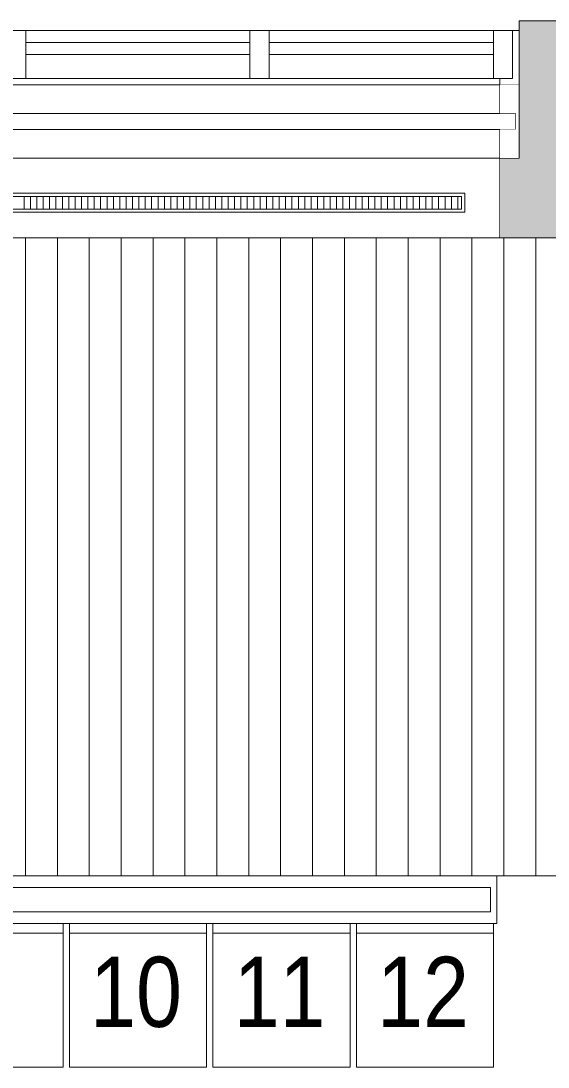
# Model space of a CAD drawing. Units: millimetres, scale not verified. Extents: x -35903 to 76097, y -53729 to 27871.
# Drawn here: x 34681 to 36334, y 15830 to 19110 of the extents above; entities that cross this region are included whole.
import ezdxf
from ezdxf.enums import TextEntityAlignment as Align

# ---------------------------------------------------------------- set-up
doc = ezdxf.new("R2010")
doc.units = ezdxf.units.MM
doc.header["$LTSCALE"] = 200
for name, color, linetype, lineweight in [('0-1_躯体', 7, 'Continuous', 9), ('0-2_建具', 7, 'Continuous', 9), ('0-3_仕上', 4, 'Continuous', 5), ('0-5_設備機器', 7, 'Continuous', 9), ('0-9_座席', 7, 'Continuous', 9)]:
    doc.layers.add(name, color=color, linetype=linetype, lineweight=lineweight)
doc.styles.add('ＭＳ Ｐゴシック', font='')
doc.styles.get('ＭＳ Ｐゴシック').set_extended_font_data('MS PGothic')

msp = doc.modelspace()

# ---------------------------------------------------------------- linework, layer by layer
at = {"layer": '0-1_躯体'}
for p, q in [((36522.9, 19110.4), (36242.9, 19110.4)), ((36242.9, 19110.4), (36242.9, 18910.4)), ((36182.9, 18680.4), (36242.9, 18680.4)), ((36182.9, 18680.4), (36182.9, 18430.4)), ((36172.9, 16430.4), (30772.9, 16430.4)), ((33746, 16430.4), (36172.9, 16430.4)), ((36172.9, 16280.4), (36172.9, 16430.4)), ((36152.9, 16317.2), (30792.9, 16317.2)), ((36172.9, 16280.4), (30772.9, 16280.4)), ((33746, 16280.4), (36172.9, 16280.4))]:
    msp.add_line(p, q, dxfattribs=at)
msp.add_lwpolyline([(36152.9, 16317.2), (36152.9, 16393.7), (30792.9, 16393.7)], dxfattribs=at)
at = {"layer": '0-1_躯体', "color": 9}
for points in [[(36522.9, 19110.4), (36242.9, 19110.4), (36522.9, 18910.4), (36242.9, 18910.4)], [(36182.9, 18430.4), (36242.7, 18430.4), (36182.9, 18680.4), (36242.7, 18680.4)]]:
    msp.add_solid(points, dxfattribs=at)
at = {"layer": '0-2_建具'}
for p, q in [((36207.6, 19080.4), (33852.9, 19080.4)), ((34695.8, 19080.4), (34695.8, 18930.4)), ((35399.1, 19080.4), (35399.1, 18930.4)), ((35459.1, 19080.4), (35459.1, 18930.4)), ((36162.8, 19080.4), (36162.8, 18930.4)), ((36222.8, 19080.4), (36222.8, 18930.4)), ((35399.1, 19042.9), (34695.8, 19042.9)), ((36162.8, 19042.9), (35459.1, 19042.9)), ((35399.1, 19005.4), (34695.8, 19005.4)), ((36162.8, 19005.4), (35459.1, 19005.4)), ((33872.8, 18930.4), (36222.8, 18930.4)), ((34022.9, 18570.4), (36072.9, 18570.4)), ((36072.9, 18570.4), (36072.9, 18510.4)), ((34690.8, 18560.4), (34690.8, 18520.4)), ((34710.8, 18560.4), (34710.8, 18520.4)), ((34730.8, 18560.4), (34730.8, 18520.4)), ((34750.8, 18560.4), (34750.8, 18520.4)), ((34770.8, 18560.4), (34770.8, 18520.4)), ((34790.8, 18560.4), (34790.8, 18520.4)), ((34810.8, 18560.4), (34810.8, 18520.4)), ((34830.8, 18560.4), (34830.8, 18520.4)), ((34850.8, 18560.4), (34850.8, 18520.4)), ((34870.8, 18560.4), (34870.8, 18520.4)), ((34890.8, 18560.4), (34890.8, 18520.4)), ((34910.8, 18560.4), (34910.8, 18520.4)), ((34930.8, 18560.4), (34930.8, 18520.4)), ((34950.8, 18560.4), (34950.8, 18520.4)), ((34970.8, 18560.4), (34970.8, 18520.4)), ((34990.8, 18560.4), (34990.8, 18520.4)), ((35010.8, 18560.4), (35010.8, 18520.4)), ((35030.8, 18560.4), (35030.8, 18520.4)), ((35050.8, 18560.4), (35050.8, 18520.4)), ((35070.8, 18560.4), (35070.8, 18520.4)), ((35090.8, 18560.4), (35090.8, 18520.4)), ((35110.8, 18560.4), (35110.8, 18520.4)), ((35130.8, 18560.4), (35130.8, 18520.4)), ((35150.8, 18560.4), (35150.8, 18520.4)), ((35170.8, 18560.4), (35170.8, 18520.4)), ((35190.8, 18560.4), (35190.8, 18520.4)), ((35210.8, 18560.4), (35210.8, 18520.4)), ((35230.8, 18560.4), (35230.8, 18520.4)), ((35250.8, 18560.4), (35250.8, 18520.4)), ((35270.8, 18560.4), (35270.8, 18520.4)), ((35290.8, 18560.4), (35290.8, 18520.4)), ((35310.8, 18560.4), (35310.8, 18520.4)), ((35330.8, 18560.4), (35330.8, 18520.4)), ((35350.8, 18560.4), (35350.8, 18520.4)), ((35370.8, 18560.4), (35370.8, 18520.4)), ((35390.8, 18560.4), (35390.8, 18520.4)), ((35410.8, 18560.4), (35410.8, 18520.4)), ((35430.8, 18560.4), (35430.8, 18520.4)), ((35450.8, 18560.4), (35450.8, 18520.4)), ((35470.8, 18560.4), (35470.8, 18520.4)), ((35490.8, 18560.4), (35490.8, 18520.4)), ((35510.8, 18560.4), (35510.8, 18520.4)), ((35530.8, 18560.4), (35530.8, 18520.4)), ((35550.8, 18560.4), (35550.8, 18520.4)), ((35570.8, 18560.4), (35570.8, 18520.4)), ((35590.8, 18560.4), (35590.8, 18520.4)), ((35610.8, 18560.4), (35610.8, 18520.4)), ((35630.8, 18560.4), (35630.8, 18520.4)), ((35650.8, 18560.4), (35650.8, 18520.4)), ((35670.8, 18560.4), (35670.8, 18520.4)), ((35690.8, 18560.4), (35690.8, 18520.4)), ((35710.8, 18560.4), (35710.8, 18520.4)), ((35730.8, 18560.4), (35730.8, 18520.4)), ((35750.8, 18560.4), (35750.8, 18520.4)), ((35770.8, 18560.4), (35770.8, 18520.4)), ((35790.8, 18560.4), (35790.8, 18520.4)), ((35810.8, 18560.4), (35810.8, 18520.4)), ((35830.8, 18560.4), (35830.8, 18520.4)), ((35850.8, 18560.4), (35850.8, 18520.4)), ((35870.8, 18560.4), (35870.8, 18520.4)), ((35890.8, 18560.4), (35890.8, 18520.4)), ((35910.8, 18560.4), (35910.8, 18520.4)), ((35930.8, 18560.4), (35930.8, 18520.4)), ((35950.8, 18560.4), (35950.8, 18520.4)), ((35970.8, 18560.4), (35970.8, 18520.4)), ((35990.8, 18560.4), (35990.8, 18520.4)), ((36010.8, 18560.4), (36010.8, 18520.4)), ((36030.8, 18560.4), (36030.8, 18520.4)), ((36050.8, 18560.4), (36050.8, 18520.4)), ((36062.9, 18560.4), (36062.9, 18520.4)), ((34022.9, 18510.4), (36072.9, 18510.4)), ((36062.9, 18520.4), (34032.9, 18520.4))]:
    msp.add_line(p, q, dxfattribs=at)
msp.add_lwpolyline([(36062.9, 18560.4), (34032.9, 18560.4), (34032.9, 18520.4)], dxfattribs=at)
at = {"layer": '0-3_仕上'}
for p, q in [((34695.1, 16430.4), (34695.1, 18430.4)), ((34795.1, 16430.4), (34795.1, 18430.4)), ((34895.1, 16430.4), (34895.1, 18430.4)), ((34995.1, 16430.4), (34995.1, 18430.4)), ((35095.1, 16430.4), (35095.1, 18430.4)), ((35195.1, 16430.4), (35195.1, 18430.4)), ((35295.1, 16430.4), (35295.1, 18430.4)), ((35395.1, 16430.4), (35395.1, 18430.4)), ((35495.1, 16430.4), (35495.1, 18430.4)), ((35595.1, 16430.4), (35595.1, 18430.4)), ((35695.1, 16430.4), (35695.1, 18430.4)), ((35795.1, 16430.4), (35795.1, 18430.4)), ((35895.1, 16430.4), (35895.1, 18430.4)), ((35995.1, 16430.4), (35995.1, 18430.4)), ((36095.1, 16430.4), (36095.1, 18430.4)), ((36295.1, 16430.4), (36295.1, 18430.4))]:
    msp.add_line(p, q, dxfattribs=at)
at = {"layer": '0-5_設備機器'}
for p, q in [((30782.9, 16280.4), (35398.6, 16280.4)), ((34812.9, 15830.4), (34812.9, 16280.4)), ((34832.9, 15830.4), (34832.9, 16280.4)), ((35262.9, 15830.4), (35262.9, 16280.4)), ((35282.9, 15830.4), (35282.9, 16280.4)), ((36162.9, 16280.4), (35398.6, 16280.4)), ((35712.9, 15830.4), (35712.9, 16280.4)), ((35732.9, 15830.4), (35732.9, 16280.4)), ((36162.9, 15830.4), (36162.9, 16280.4)), ((34812.9, 16250.4), (34382.9, 16250.4)), ((35262.9, 16250.4), (34832.9, 16250.4)), ((35712.9, 16250.4), (35282.9, 16250.4)), ((36162.9, 16250.4), (35732.9, 16250.4)), ((34812.9, 15830.4), (34382.9, 15830.4)), ((35262.9, 15830.4), (34832.9, 15830.4)), ((35712.9, 15830.4), (35282.9, 15830.4)), ((36162.9, 15830.4), (35732.9, 15830.4))]:
    msp.add_line(p, q, dxfattribs=at)

# ---------------------------------------------------------------- texts
at = {"layer": '0-9_座席', "style": 'ＭＳ Ｐゴシック', "width": 0.9}
for s, p in [('10', (34897.9, 15890.4)), ('11', (35347.9, 15890.4)), ('12', (35797.9, 15890.4))]:
    msp.add_text(s, height=219.9, dxfattribs=at).set_placement(p, align=Align.BOTTOM_LEFT)

# ---------------------------------------------------------------- next in the draw order: wipeouts: each hides what was drawn before it
msp.add_wipeout([(36182.9, 18430.4), (36242.7, 18430.4), (36242.7, 18910.4), (36182.9, 18910.4)])

# ---------------------------------------------------------------- next in the draw order: linework, layer by layer
at = {"layer": '0-1_躯体'}
msp.add_line((36242.9, 18680.4), (36242.9, 18910.4), dxfattribs=at)
at = {"layer": '0-2_建具'}
for p, q in [((36182.8, 18910.4), (36182.8, 18930.4)), ((36242.7, 18910.4), (33872.8, 18910.4)), ((36242.9, 18680.4), (33852.9, 18680.4))]:
    msp.add_line(p, q, dxfattribs=at)
at = {"layer": '0-3_仕上'}
msp.add_line((36195.1, 16430.4), (36195.1, 18430.4), dxfattribs=at)

# ---------------------------------------------------------------- next in the draw order: wipeouts: each hides what was drawn before it
msp.add_wipeout([(36182.9, 18770.4), (36232.9, 18770.4), (36232.9, 18820.4), (36182.9, 18820.4)])

# ---------------------------------------------------------------- next in the draw order: linework, layer by layer
at = {"layer": '0-2_建具'}
msp.add_lwpolyline([(36182.9, 18680.4), (36182.9, 18770.4), (36232.9, 18770.4), (36232.9, 18820.4), (36182.9, 18820.4), (36182.9, 18910.4)], dxfattribs=at)

# ---------------------------------------------------------------- next in the draw order: wipeouts: each hides what was drawn before it
for points in [[(36182.9, 18820.4), (36242.7, 18820.4), (36242.7, 18910.4), (36182.9, 18910.4)], [(36242.9, 18680.4), (36242.9, 18770.4), (36182.9, 18770.4), (36182.9, 18680.4)]]:
    msp.add_wipeout(points)

# ---------------------------------------------------------------- next in the draw order: linework, layer by layer
at = {"layer": '0-1_躯体', "color": 9}
msp.add_solid([(36182.9, 18430.4), (36242.9, 18430.4), (36182.9, 18680.4), (36242.9, 18680.4)], dxfattribs=at)
at = {"layer": '0-2_建具'}
for p, q in [((36182.9, 18820.4), (33912.9, 18820.4)), ((36182.9, 18770.4), (33912.9, 18770.4))]:
    msp.add_line(p, q, dxfattribs=at)

# ---------------------------------------------------------------- next in the draw order: wipeouts: each hides what was drawn before it
msp.add_wipeout([(36232.9, 18770.4), (36242.7, 18770.4), (36242.7, 18820.4), (36232.9, 18820.4)])

# ---------------------------------------------------------------- next in the draw order: linework, layer by layer
at = {"layer": '0-1_躯体', "color": 9}
msp.add_solid([(36372.9, 18430.4), (36372.9, 18910.4), (36242.9, 18430.4), (36242.9, 18910.4)], dxfattribs=at)
at = {"layer": '0-2_建具'}
msp.add_lwpolyline([(36207.6, 19080.4), (36242.9, 19080.4), (36242.9, 18680.4)], dxfattribs=at)
at = {"layer": '0-3_仕上'}
msp.add_lwpolyline([(39083.3, 16430.4), (30772.9, 16430.4), (30772.9, 18430.4), (37062.9, 18430.4), (37062.9, 18880.4), (39332.9, 18880.4), (39332.9, 18430.4)], dxfattribs=at)

doc.saveas('drawing.dxf')
